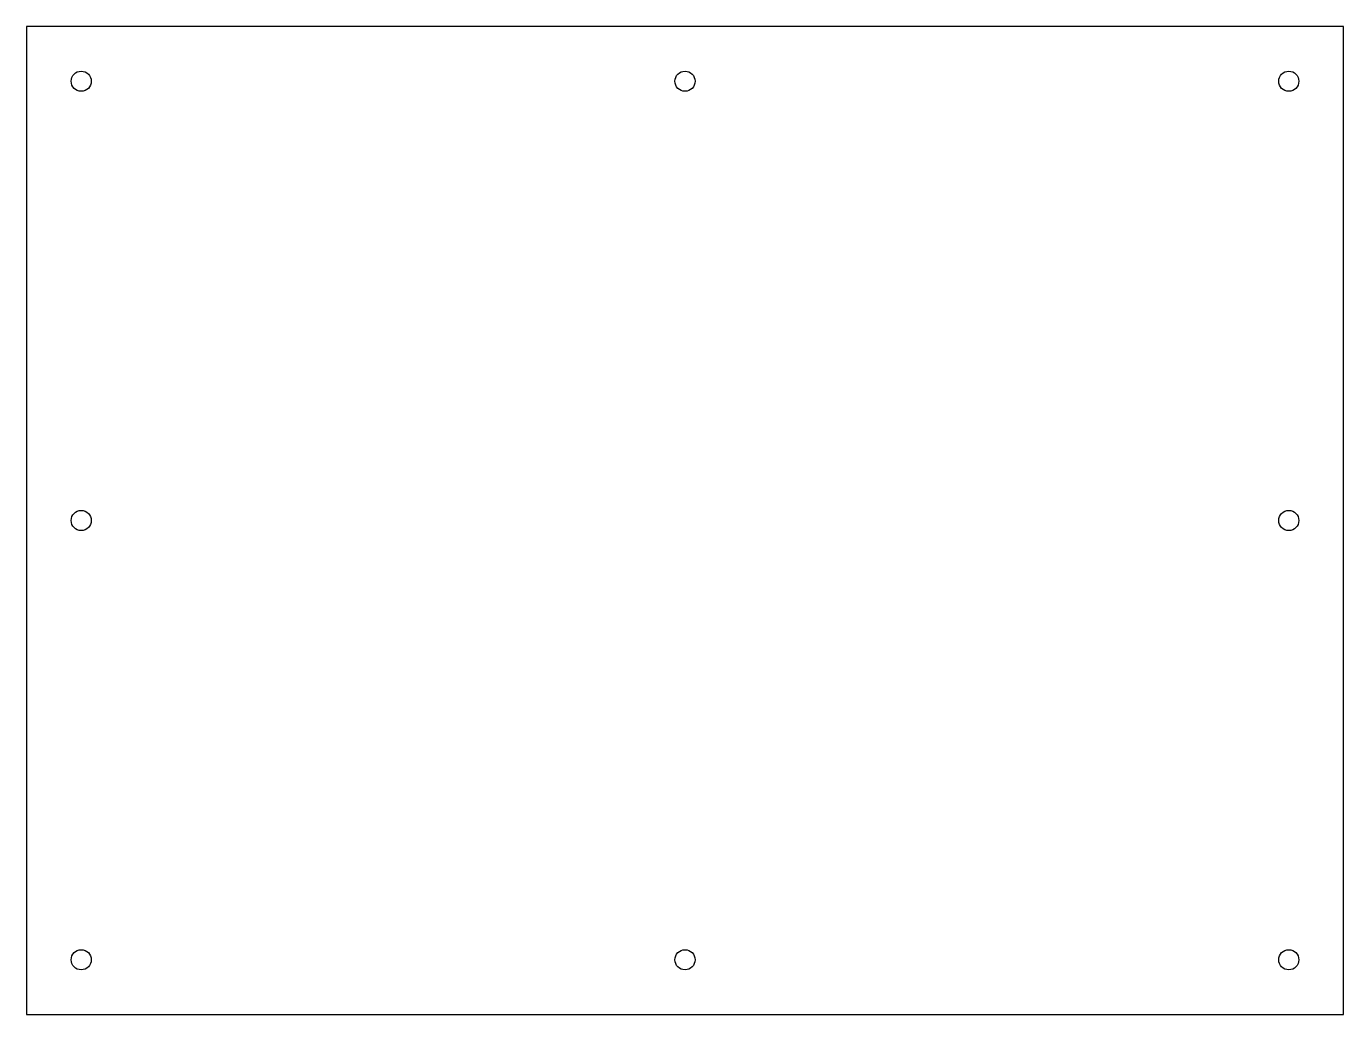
# Model space of a CAD drawing. Header units: metres. Extents: x 0 to 360, y 0 to 270.
import ezdxf

# ---------------------------------------------------------------- set-up
doc = ezdxf.new("R2010")
doc.units = ezdxf.units.M

msp = doc.modelspace()

# ---------------------------------------------------------------- linework, layer by layer
for p, q in [((360, 270), (0, 270)), ((0, 270), (0, 0)), ((360, 0), (360, 270)), ((0, 0), (360, 0))]:
    msp.add_line(p, q)
for centre in [(15, 255), (180, 255), (345, 255), (15, 135), (345, 135), (15, 15), (180, 15), (345, 15)]:
    msp.add_circle(centre, 2.75)

doc.saveas('drawing.dxf')
